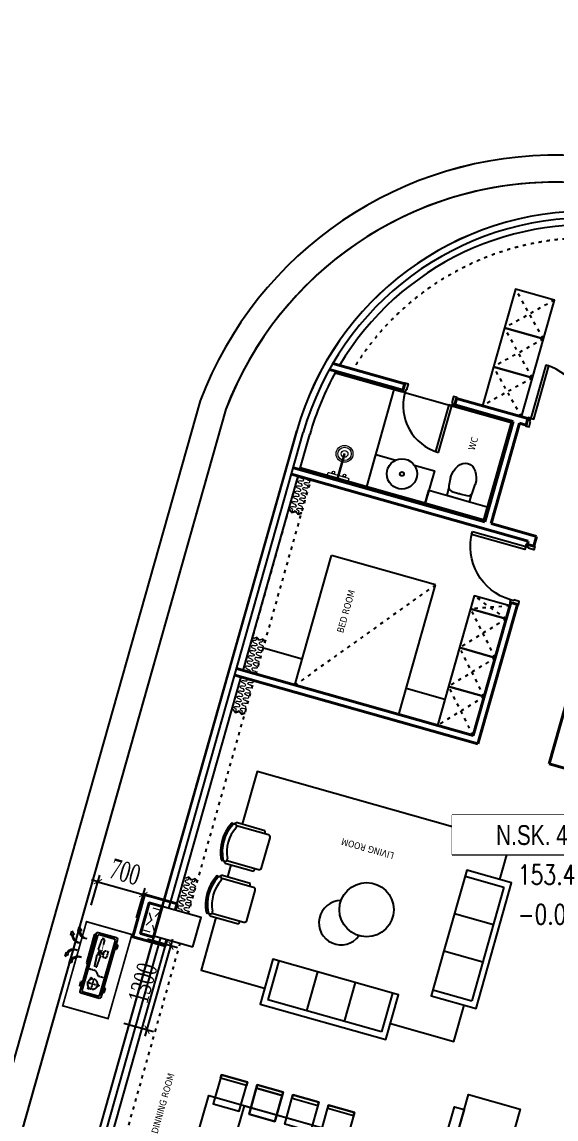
# Model space of a CAD drawing. Header units: millimetres. Extents: x -361654186 to 361255443, y -278569811 to 278836587.
# Drawn here: x -27690 to -19767, y 186046 to 202340 of the extents above; entities that cross this region are included whole.
import ezdxf
from ezdxf.enums import TextEntityAlignment as Align
from ezdxf.xclip import XClip

# ---------------------------------------------------------------- set-up
doc = ezdxf.new("R2010")
doc.units = ezdxf.units.MM
doc.header["$MEASUREMENT"] = 0
doc.header["$XCLIPFRAME"] = 0
doc.set_wipeout_variables(frame=1)
doc.linetypes.add('ACAD_ISO03W100', pattern=[30, 12, -18])
doc.linetypes.add('HIDDEN', pattern=[0.375, 0.25, -0.125])
for name, color, linetype in [('1VinaPVC-Text', 9, 'Continuous'), ('220403_HDN_Penthouse Plan$0$FURN', 8, 'Continuous'), ('A-_FURN----_E-_N', 251, 'Continuous'), ('A-_SANIEQPT_E-_N', 251, 'Continuous'), ('AC-EAD', 6, 'Continuous'), ('CCU_ De xuat MEP _ E', 2, 'Continuous'), ('IDEA - dim', 251, 'Continuous'), ('KT-Net manh', 139, 'Continuous'), ('KT-Thay', 7, 'Continuous'), ('VCC-AC-unit AC', 1, 'Continuous'), ('Xref_NT1+NT2_MBDV Cot vach_220729$0$ccu12-Thay', 7, 'Continuous')]:
    doc.layers.add(name, color=color, linetype=linetype)
for name, color, linetype, lineweight in [('A-NoiThat', 39, 'Continuous', 13), ('CIC36 net manh', 8, 'Continuous', 9), ('KT-Chuviet', 255, 'Continuous', 15), ('KT-lomo nuoc', 3, 'HIDDEN', 5), ('KT-Net cat', 1, 'Continuous', 40), ('KT-Net thay', 7, 'Continuous', 15), ('KT-Net truc', 18, 'Continuous', 15)]:
    doc.layers.add(name, color=color, linetype=linetype, lineweight=lineweight)
doc.layers.add('DO DIEN TICH SAN', color=40, linetype='Continuous', plot=False)
doc.styles.add('font unicode ccu', font='arial.ttf')
doc.styles.add('ROMANS', font='ROMANS.SHX')
doc.styles.add('Tahoma', font='tahoma.ttf')
doc.styles.add('vntimeh.shx', font='vntimeh.shx', dxfattribs={"width": 0.65})
doc.dimstyles.new('1-150-HVAC DIM', dxfattribs={"dimscale": 100, "dimtxt": 3, "dimasz": 1, "dimexe": 1, "dimexo": 0, "dimgap": 1, "dimtad": 1, "dimdec": 0, "dimrnd": 10, "dimzin": 0, "dimdsep": 46, "dimtxsty": 'vntimeh.shx', "dimblk": 'ARCHTICK', "dimcen": 0.2, "dimdle": 1, "dimclrd": 7, "dimclre": 7, "dimclrt": 150, "dimadec": 0, "dimazin": 0, "dimtm": 1e-09, "dimtfac": 1, "dimtdec": 0, "dimtix": 1, "dimtmove": 0, "dimatfit": 3, "dimfxl": 3.6, "dimfxlon": 1, "dimtzin": 0, "dimarcsym": 0})

# ---------------------------------------------------------------- blocks, each defined once
blk = doc.blocks.new('OU DHCB')
at = {"ltscale": 10}
for p, q in [((-145596.7359835756, -72628.19858895507), (-145596.7359835755, -73528.19858895507)), ((-145296.7359835756, -72608.19858895507), (-145576.7359835756, -72608.19858895507)), ((-145568.159058152, -72656.08931015906), (-145568.1590581519, -73502.79584965573)), ((-145324.4190639546, -72636.08931015906), (-145548.159058152, -72636.08931015906)), ((-145301.9190639545, -73502.79584965573), (-145301.9190639546, -72656.08931015906)), ((-145276.7359835755, -73528.19858895507), (-145276.7359835756, -72628.19858895507)), ((-145251.7359835756, -72666.54320485782), (-145276.7359835756, -72633.91402237766)), ((-145251.7359835756, -72666.54320485782), (-145251.7359835755, -73091.63776905168)), ((-145251.7359835755, -73091.63776905168), (-145276.7359835756, -73117.74108818787)), ((-145576.7359835755, -73548.19858895507), (-145296.7359835755, -73548.19858895507)), ((-145548.1590581519, -73522.79584965573), (-145324.4190639545, -73522.79584965573))]:
    blk.add_line(p, q, dxfattribs=at)
for p, q in [((-145600.3090889574, -72742.46089483847), (-145627.2724797422, -72742.46089483894)), ((-145596.7359835737, -72704.6985221715), (-145626.5373331342, -72710.6859819922)), ((-145596.7359835737, -72710.68598199266), (-145626.5373331342, -72710.6859819922)), ((-145626.5373331342, -72710.6859819922), (-145626.537333134, -72774.23580768521)), ((-145596.7359835744, -72774.23580768568), (-145626.5373331339, -72774.23580768521)), ((-145596.7359835746, -72780.22326750544), (-145626.5373331342, -72774.23580768521)), ((-145613.7907843499, -72729.27302923848), (-145613.7907843499, -72756.23642001537)), ((-145251.7359835756, -72709.72133146526), (-145246.9346340166, -72710.68598199266)), ((-145251.7359835756, -72710.68598199272), (-145246.9346340166, -72710.68598199266)), ((-145251.7359835756, -72742.46089483929), (-145246.1994874087, -72742.46089483934)), ((-145251.7359835756, -72774.23580768573), (-145246.934634017, -72774.23580768568)), ((-145251.7359835756, -72775.20045821296), (-145246.9346340166, -72774.23580768568)), ((-145246.9346340166, -72710.68598199266), (-145246.9346340169, -72774.23580768568)), ((-145600.3090889574, -73413.93628307173), (-145627.2724797422, -73413.93628307126)), ((-145596.7359835746, -73376.17391040476), (-145626.5373331342, -73382.16137022499)), ((-145596.7359835744, -73382.16137022452), (-145626.5373331339, -73382.16137022499)), ((-145626.5373331342, -73445.711195918), (-145626.537333134, -73382.16137022499)), ((-145596.7359835737, -73445.71119591754), (-145626.5373331342, -73445.711195918)), ((-145596.7359835737, -73451.6986557387), (-145626.5373331342, -73445.711195918)), ((-145613.7907843499, -73427.12414867172), (-145613.7907843499, -73400.16075789483)), ((-145276.7359835763, -73376.1739104043), (-145246.9346340166, -73382.16137022452)), ((-145276.7359835764, -73382.16137022406), (-145246.934634017, -73382.16137022452)), ((-145276.7359835771, -73445.71119591707), (-145246.9346340166, -73445.71119591754)), ((-145276.7359835771, -73451.69865573823), (-145246.9346340166, -73445.71119591754)), ((-145273.1628781935, -73413.93628307126), (-145246.1994874087, -73413.9362830708)), ((-145259.6811828009, -73427.12414867125), (-145259.6811828009, -73400.16075789437)), ((-145246.9346340166, -73445.71119591754), (-145246.9346340169, -73382.16137022452))]:
    blk.add_line(p, q)
at = {"linetype": 'HIDDEN', "ltscale": 1.5}
for p, q in [((-145413.9539361256, -72690.93626985545), (-145425.2743603915, -72850.3464246098)), ((-145391.7116543167, -72679.24295534656), (-145400.5201600925, -72679.24295534656)), ((-145366.9574540176, -72850.3464246098), (-145378.2778782834, -72690.93626985545)), ((-145413.9539361256, -73100.72940071652), (-145425.2743603915, -72941.3192459621)), ((-145411.8405843586, -72927.5993492777), (-145402.8542549818, -72927.5993492777)), ((-145402.8542549818, -72927.5993492777), (-145402.8542549818, -72902.06651731845)), ((-145402.8542549818, -72902.06651731845), (-145389.3775594272, -72902.06651731845)), ((-145389.3775594272, -72927.5993492777), (-145389.3775594272, -72902.06651731845)), ((-145389.3775594272, -72927.5993492777), (-145380.3912300507, -72927.5993492777)), ((-145366.9574540176, -72941.3192459621), (-145378.2778782834, -73100.72940071652)), ((-145424.3244128572, -73457.61947981999), (-145424.3244128572, -73284.34750655977)), ((-145372.1718516731, -73297.9798048001), (-145387.1776447338, -73289.31620613698)), ((-145384.0065475349, -73301.15090199895), (-145375.342948872, -73286.14510893813)), ((-145504.9601435018, -73370.98349318982), (-145522.2873408278, -73370.98349318982)), ((-145513.6237421648, -73362.31989452682), (-145513.6237421648, -73379.64709185276)), ((-145510.9603994874, -73370.98349318982), (-145337.6884262272, -73370.98349318982)), ((-145387.1776447338, -73452.6507802426), (-145372.1718516731, -73443.98718157967)), ((-145384.0065475349, -73440.81608438081), (-145375.342948872, -73455.82187744146))]:
    blk.add_line(p, q, dxfattribs=at)
for points in [[(-145514.0369933077, -72845.00641289927), (-145514.0369933077, -72946.6592576727), (-145460.1302110892, -72946.6592576727), (-145460.1302110892, -72845.00641289927)], [(-145438.3748983174, -72892.94521453363), (-145378.3072809206, -72892.94521453363), (-145378.3072809206, -72898.7209469756), (-145438.3748983174, -72898.7209469756)]]:
    blk.add_lwpolyline(points, close=True, dxfattribs=at)
for points in [[(-145460.1302110892, -72902.18613808436), (-145439.9151677571, -72902.18613808436), (-145439.9151677571, -72889.4795324876), (-145460.1302110892, -72889.4795324876)], [(-145411.8405843586, -72864.06632129426), (-145402.8542549818, -72864.06632129426), (-145402.8542549818, -72889.59915325334), (-145389.3775594272, -72889.59915325334), (-145389.3775594272, -72864.06632129426), (-145380.3912300507, -72864.06632129426)], [(-145568.1590581519, -73235.6644869287), (-145477.5859351165, -73235.6644869287), (-145421.9678457306, -73168.28098990311), (-145301.9190639544, -73168.28098990311)]]:
    blk.add_lwpolyline(points, dxfattribs=at)
for points in [[(-145400.506466276, -73299.01593738), (-145385.0322228624, -73286.8395249426, -0.6770329614269011), (-145371.0996937773, -73294.88347436048), (-145373.9076545681, -73314.37276847954)], [(-145498.5591177275, -73386.34032428954), (-145516.8413219319, -73379.02744260765, -0.6770329614269011), (-145516.8413219319, -73362.93954377211), (-145498.5591177275, -73355.62666209022)], [(-145373.9076545681, -73427.59421790004), (-145371.0996937773, -73447.08351201928, -0.6770329614269011), (-145385.0322228624, -73455.12746143699), (-145400.506466276, -73442.95104899965)]]:
    blk.add_lwpolyline(points, format="xyb", dxfattribs=at)
for centre in [(-145613.7907843498, -72742.46089483894), (-145613.7907843498, -73413.93628307126), (-145259.6811828011, -73413.9362830708)]:
    blk.add_circle(centre, 6.399999998510705)
blk.add_circle((-145424.3244128572, -73370.98349318982), 75.80648830138873, dxfattribs=at)
at = {"ltscale": 10}
for centre, radius, start, end in [((-145576.7359835756, -72628.19858895507), 20, 90, 180), ((-145548.159058152, -72656.08931015906), 20, 90, 180), ((-145324.0708671735, -72658.3538387804), 22.2672511938213, 5.836940991571704, 90.89598033136627), ((-145296.7359835756, -72628.19858895507), 20, 0, 90), ((-145576.7359835755, -73528.19858895507), 20, 180, 270), ((-145548.1590581519, -73502.79584965573), 20, 180, 270), ((-145324.0708671734, -73500.53132103439), 22.26725119372981, 269.1040196686337, 354.1630590084283), ((-145296.7359835755, -73528.19858895507), 20, 270, 0)]:
    blk.add_arc(centre, radius, start, end, dxfattribs=at)
at = {"linetype": 'HIDDEN', "ltscale": 1.5, "extrusion": (-3.705961975267651e-18, -2.302887044638033e-31, -1)}
for centre, major_axis, ratio, start_param, end_param in [((-145400.5201600925, -72691.94956094332), (13.47669555471336, 1.34378840757246e-09), 0.9428576571430538, 3.22142263940278, 4.712388980478704), ((-145391.7116543167, -72691.94956094332), (13.47669555471336, -1.34381379242754e-09), 0.942857657143054, 4.712388980290674, 6.203355321366594), ((-145411.8405843586, -72851.35971569768), (13.47669555469076, -1.05462899242754e-09), 0.9428576571446344, 1.570796326721111, 3.221422639214027), ((-145380.3912300507, -72940.3059548744), (13.47669555469076, -1.05462899242754e-09), 0.9428576571446344, 4.712388980310906, 6.363015292803822), ((-145400.5201600925, -73099.71610962864), (13.47669555471336, -1.34381379242754e-09), 0.942857657143054, 1.57079632670088, 3.061762667776801), ((-145391.7116543167, -73099.71610962864), (13.47669555471336, 1.34378840757246e-09), 0.9428576571430538, 0.0798299858129885, 1.57079632688891)]:
    blk.add_ellipse(centre, major_axis=major_axis, ratio=ratio, start_param=start_param, end_param=end_param, dxfattribs=at)
at = {"linetype": 'HIDDEN', "ltscale": 1.5, "extrusion": (-3.705961975267651e-18, -2.30288704463893e-31, -1)}
for centre, start_param, end_param in [((-145411.8405843586, -72940.3059548744), 3.061762667965558, 4.712388980458472), ((-145380.3912300507, -72851.35971569768), -0.0798299856242348, 1.570796326868679)]:
    blk.add_ellipse(centre, major_axis=(13.47669555469076, 1.05462300757246e-09), ratio=0.9428576571446344, start_param=start_param, end_param=end_param, dxfattribs=at)
blk = doc.blocks.new('ki hieu qt')
at = {"layer": 'AC-EAD', "color": 7}
for points in [[(-276796163327.464, 549769551681.0894), (-276796163446.0606, 549769551567.1503)], [(-276796163338.9174, 549769551517.0281), (-276796163327.464, 549769551681.0894)], [(-276796163396.6809, 549769551574.9169), (-276796163446.0606, 549769551567.1503)], [(-276796163338.9174, 549769551517.0281), (-276796163364.6031, 549769551559.9108)], [(-276796163110.5587, 549769551464.184), (-276796163229.1553, 549769551350.2449)], [(-276796163179.7757, 549769551358.0116), (-276796163229.1553, 549769551350.2449)], [(-276796163122.012, 549769551300.1228), (-276796163147.6976, 549769551343.0052)], [(-276796163122.012, 549769551300.1228), (-276796163110.5587, 549769551464.184)], [(-276796163396.6809, 549769550380.1656), (-276796163446.0606, 549769550387.9323)], [(-276796163327.464, 549769550273.9932), (-276796163446.0606, 549769550387.9323)], [(-276796163338.9174, 549769550438.0544), (-276796163364.6031, 549769550395.1718)], [(-276796163338.9174, 549769550438.0544), (-276796163327.464, 549769550273.9932)], [(-276796163179.7757, 549769550597.0709), (-276796163229.1553, 549769550604.8376)], [(-276796163110.5587, 549769550490.8986), (-276796163229.1553, 549769550604.8376)], [(-276796163122.012, 549769550654.9597), (-276796163147.6976, 549769550612.0773)], [(-276796163122.012, 549769550654.9597), (-276796163110.5587, 549769550490.8986)]]:
    blk.add_lwpolyline(points, dxfattribs=at)
for centre, radius, start, end in [((-276796163644.4366, 549769551622.9794), 286.8527087762382, 255.434448979571, 347.3073344548822), ((-276796163679.501, 549769551631.3489), 288.3951209083507, 262.614727528198, 348.7092694430371), ((-276796163427.5312, 549769551406.0741), 286.8527087762382, 255.434448979571, 347.3073344548822), ((-276796163462.5958, 549769551414.4435), 288.3951209083507, 262.614727528198, 348.7092694430371), ((-276796163427.5312, 549769550549.0084), 286.8527087762382, 12.69295835412746, 104.5668063709439), ((-276796163462.5958, 549769550540.639), 288.3951209083507, 11.29147703540943, 97.38530942130281), ((-276796163644.4366, 549769550332.1031), 286.8527087762382, 12.69295835412746, 104.5668063709439), ((-276796163679.501, 549769550323.7336), 288.3951209083507, 11.29147703540943, 97.38530942130281)]:
    blk.add_arc(centre, radius, start, end, dxfattribs=at)
blk = doc.blocks.new('DHCB.1')
at = {"xscale": -1, "rotation": 106.4733300107783}
blk.add_blockref('OU DHCB', (-194859.9671084196, -237775.7974229998), dxfattribs=at)
at = {"xscale": 0.4, "yscale": 0.4, "zscale": 0.4, "rotation": 286.4738024344239}
blk.add_blockref('ki hieu qt', (-179483459312.1194, -168534274838.7475), dxfattribs=at)
blk = doc.blocks.new('_ARCHTICK')
at = {"color": 0, "linetype": 'ByBlock', "const_width": 0.15}
blk.add_lwpolyline([(-0.5, -0.5), (0.5, 0.5)], dxfattribs=at)
blk = doc.blocks.new('*D198')
at = {"layer": 'CCU_ De xuat MEP _ E', "color": 7, "lineweight": -2, "transparency": 16777216}
for p, q in [((13289493.90966367, 1160247.733614519), (13289902.57678559, 1161689.01698316)), ((13289528.95128904, 1161691.01406283), (13289971.50513262, 1161565.53061559)), ((13289174.84218766, 1160442.14540879), (13289617.39603124, 1160316.661961549))]:
    blk.add_line(p, q, dxfattribs=at)
at = {"layer": 'Defpoints', "color": 0, "transparency": 16777216}
for p in [(13289296.28006568, 1161756.98657127), (13289875.29777532, 1161592.809625859), (13288942.1709643, 1160508.11791723)]:
    blk.add_point(p, dxfattribs=at)
at = {"layer": 'CCU_ De xuat MEP _ E', "color": 7, "lineweight": -2, "transparency": 16777216}
for p, xscale, yscale, zscale, rotation in [((13289875.29777532, 1161592.809625859), 99.99999999999999, 99.99999999999999, 99.99999999999999, 74.16963809733865), ((13289521.18867394, 1160343.940971819), 100, 100, 100, 254.1696380973387)]:
    blk.add_blockref('_ARCHTICK', p, dxfattribs=dict(at, xscale=xscale, yscale=yscale, zscale=zscale, rotation=rotation))
at = {"layer": 'CCU_ De xuat MEP _ E', "color": 150, "transparency": 16777216, "insert": (13289457.72483138, 1161036.572824514), "char_height": 300, "attachment_point": 5, "rotation": 74.16963809733865, "style": 'vntimeh.shx'}
blk.add_mtext('1300', dxfattribs=at)
blk = doc.blocks.new('*D199')
at = {"layer": 'CCU_ De xuat MEP _ E', "color": 7, "lineweight": -2, "transparency": 16777216}
for p, q in [((13288693.12804286, 1162195.459636215), (13288818.61095736, 1162638.01363066)), ((13288791.33206289, 1162541.806240525), (13288695.12467276, 1162569.085134992)), ((13288791.33206289, 1162541.806240525), (13289464.67548775, 1162350.884688645)), ((13289366.47146771, 1162004.538084335), (13289491.95438221, 1162447.09207878)), ((13289464.67548775, 1162350.884688645), (13289560.88287788, 1162323.605794177))]:
    blk.add_line(p, q, dxfattribs=at)
at = {"layer": 'Defpoints', "color": 0, "transparency": 16777216}
for p in [(13289464.67548775, 1162350.884688645), (13288622.93664082, 1161947.90812315, -0.02029593275351899), (13289296.28006568, 1161756.98657127, -0.02029593275351926)]:
    blk.add_point(p, dxfattribs=at)
at = {"layer": 'CCU_ De xuat MEP _ E', "color": 7, "lineweight": -2, "transparency": 16777216, "xscale": 100, "yscale": 100, "zscale": 100}
for p, rotation in [((13288791.33206289, 1162541.806240525), 344.1697070628724), ((13289464.67548775, 1162350.884688645), 164.1697070628724)]:
    blk.add_blockref('_ARCHTICK', p, dxfattribs=dict(at, rotation=rotation))
at = {"layer": 'CCU_ De xuat MEP _ E', "color": 150, "transparency": 16777216, "insert": (13289196.20101149, 1162686.863939922), "char_height": 300, "attachment_point": 5, "rotation": 344.16970706287236, "style": 'vntimeh.shx'}
blk.add_mtext('700', dxfattribs=at)
blk = doc.blocks.new('*U258')
for points in [[(482.6951045578201, -398.9039813853606), (464.6170375002125, -396.4493711387506), (464.3337632049024, -466.3349522090732)], [(396.7561588253833, -484.1490495130481), (464.3337632049024, -466.3349522090732), (394.4481821902239, -466.0516779393653)]]:
    blk.add_hatch(color=256).paths.add_polyline_path(points)
blk.add_line((464.3337632049024, -466.3349522090732), (416.9273155568029, -418.7598943406972))
for points in [[(482.6951045578201, -398.9039813853606), (464.6170375002125, -396.4493711387506), (464.3337632049024, -466.3349522090732)], [(396.7561588253833, -484.1490495130481), (464.3337632049024, -466.3349522090732), (394.4481821902239, -466.0516779393653)]]:
    blk.add_lwpolyline(points, close=True)
for centre in [(16.76743755071067, -17.17677016190672), (85.71403000141326, -87.65612936302188), (155.3043908096025, -157.4940017787478), (224.8947516177918, -227.3318741944736), (294.485112425981, -297.1697466101995), (364.0754732341703, -367.0076190259254)]:
    blk.add_ellipse(centre, major_axis=(34.52187991841241, 31.95056764796491), ratio=0.5238875827070036, start_param=4.731720461219403, end_param=7.873313114809197)
at = {"extrusion": (0, 0, -1)}
for centre in [(51.5728287498025, -52.1059534814385), (120.5194212005051, -122.5853126825537), (190.1097820086943, -192.4231850982796), (259.7001428168836, -262.2610575140054), (329.2905036250728, -332.0989299297313), (398.8808644332621, -401.9368023454572)]:
    blk.add_ellipse(centre, major_axis=(-32.07293168385898, -34.4082260416161), ratio=0.5238875826554585, start_param=4.731720461217387, end_param=7.87331311480718, dxfattribs=at)
blk = doc.blocks.new('d900n')
for points in [[(20, -50), (20, -40), (65, -40), (65, 0), (-65, 0), (-65, -50)], [(885, -40), (65, -40), (65, -85), (885, -85)], [(20, -850), (20, -860), (65, -860), (65, -900), (-65, -900), (-65, -850)]]:
    blk.add_lwpolyline(points, close=True)
blk.add_arc((65, -40), 820, 270, 0)
blk = doc.blocks.new('220126_HDN_HBA typical plan$0$210902_YS plan 330pm ver13$0$TOTO-WC-CW822J')
at = {"color": 0}
blk.add_lwpolyline([(-177.2072506700642, -119.1915361834399), (-175, 0), (175, 0), (177.2072506700642, -119.1915361836145)], dxfattribs=at)
blk.add_lwpolyline([(-190, -270), (-183.3947591906181, -144.5004246227618, -0.3908696114996718), (-115.4352058441145, -78.20653349565691), (-27.76706723973621, -75.77130742336158, -0.01388621073825284), (27.76706724101678, -75.77130742336158), (115.4352058439981, -78.20653349565691, -0.3908696114996718), (183.3947591905016, -144.5004246227618), (190, -270)], format="xyb", dxfattribs=at)
blk.add_ellipse((0, -270), major_axis=(0, -270), ratio=0.7037037037037037, start_param=4.71238898038469, end_param=7.853981633974483, dxfattribs=at)
blk = doc.blocks.new('A$C2A980E36')
at = {"ltscale": 0.5}
blk.add_lwpolyline([(-10, 0), (10, 0), (10, 400), (-10, 400)], close=True, dxfattribs=at)
blk.add_lwpolyline([(160, 60), (160, 30, -0.4142135623730916), (150, 20), (-150, 20, -0.4142135623730987), (-160, 30), (-160, 60.00000000000728, -0.414213562373095), (-150, 70.00000000000728), (150, 70, -0.4142135623730915)], format="xyb", close=True, dxfattribs=at)
for centre, radius in [((0, 400), 125), ((0, 400), 100), ((0, 400), 50), ((-85, 90.00000000000728), 20), ((85, 90), 20)]:
    blk.add_circle(centre, radius, dxfattribs=at)
blk = doc.blocks.new('d800')
blk.add_line((760, 70), (40, 70))
for points in [[(40, 790), (40, 70), (85, 70), (85, 790)], [(50, 25), (40, 25), (40, 70), (0, 70), (0, -70), (50, -70)], [(750, 25), (760, 25), (760, 70), (800, 70), (800, -70), (750, -70)]]:
    blk.add_lwpolyline(points, close=True)
blk.add_arc((40, 70), 720, 0, 90)
blk = doc.blocks.new('220403_HDN_Penthouse Plan$0$A$Cece1f3a0')
at = {"layer": '220403_HDN_Penthouse Plan$0$FURN'}
blk.add_circle((0, 0), 436.4401978151038, dxfattribs=at)
blk.add_arc((-338.3854285888374, -312.7837343905121, -1.718933365873774e-06), 355.9119288381189, 105.8232951692103, 339.6736847698053, dxfattribs=at)
blk = doc.blocks.new('220403_HDN_Penthouse Plan$0$CH12')
for p, q in [((-312.375, -149.2411279597436), (-312.375, -572.1779138786915)), ((-267.75, -149.2411279597436), (-267.75, -639.6303226458076)), ((267.75, -639.6303226458076), (267.75, -149.2411280118249)), ((312.375, -572.1779138786915), (312.375, -149.2411246072115)), ((-232.0500000000029, -675.3303226458047), (232.0500000000029, -675.3303226458047))]:
    blk.add_line(p, q)
for centre, radius, start, end in [((-267.75, -149.2411279597436), 44.62499999999999, 111.939144832112, 180), ((-273.6712626853696, -77.20016474780641), 13.38749999999989, 116.2505862071374, 296.2505862071374), ((-252.9468673518131, -119.2240579767858), 33.46874999998481, 116.2505888953854, 296.2505888953855), ((0, -632.1362743546706), 632.1362743546692, 63.74941379286258, 116.2505862071374), ((0, -632.1362743546706), 605.3612743546691, 63.7494137928626, 116.2505862071374), ((0, -632.1362743546706), 538.4237743546691, 63.74941109871938, 116.2505888953856), ((252.9468674045929, -119.2240580028119), 33.46875000001501, 243.7494110987195, 63.74941109871941), ((273.671262685355, -77.20016474780641), 13.38750000000007, 243.7494137928627, 63.74941379286245), ((267.75, -149.2411280118286), 44.62499999999959, 0, 68.06085506708637), ((-290.0625, -549.8654138786915), 31.55464011044969, 225, 315), ((-232.0500000000029, -639.6303226458076), 35.7, 180, 269.9999999999999), ((232.0500000000029, -639.6303226458076), 35.7, 270, 0), ((290.0625, -549.8654138786915), 31.55464011044961, 225.0000000000001, 315.0000000000002)]:
    blk.add_arc(centre, radius, start, end)
blk = doc.blocks.new('*U257')
at = {"linetype": 'Continuous'}
for points in [[(-375.0000000000002, -849.9999999962746), (374.9999999999998, -849.9999999962748), (375.0000000000002, 850.0000000037252), (-374.9999999999998, 850.0000000037254)], [(-724.9999999999999, 750.0000000037254), (-274.9999999999999, 750.0000000037253), (-274.9999999999999, 350.0000000037253), (-724.9999999999999, 350.0000000037254)], [(-724.9999999999999, 350.0000000037254), (-674.9999999999999, 350.0000000037254), (-674.9999999999999, 750.0000000037254), (-724.9999999999999, 750.0000000037254)], [(725.0000000000001, 750.0000000037252), (275.0000000000001, 750.0000000037253), (275.0000000000001, 350.0000000037252), (725.0000000000001, 350.0000000037252)], [(725.0000000000001, 350.0000000037252), (675.0000000000001, 350.0000000037252), (675.0000000000001, 750.0000000037252), (725.0000000000001, 750.0000000037252)], [(-725, 200.0000000037254), (-274.9999999999999, 200.0000000037253), (-275.0000000000001, -199.9999999962747), (-725, -199.9999999962746)], [(-725, -199.9999999962746), (-675, -199.9999999962746), (-675, 200.0000000037254), (-725, 200.0000000037254)], [(725, 200.0000000037251), (275.0000000000001, 200.0000000037252), (274.9999999999999, -199.9999999962748), (725, -199.9999999962749)], [(725, -199.9999999962749), (675, -199.9999999962748), (675, 200.0000000037252), (725, 200.0000000037251)], [(-725.0000000000001, -749.9999999962746), (-275.0000000000001, -749.9999999962747), (-275.0000000000001, -349.9999999962747), (-725.0000000000001, -349.9999999962746)], [(-725.0000000000001, -349.9999999962746), (-675.0000000000001, -349.9999999962746), (-675.0000000000001, -749.9999999962746), (-725.0000000000001, -749.9999999962746)], [(724.9999999999999, -749.9999999962748), (274.9999999999999, -749.9999999962747), (274.9999999999999, -349.9999999962748), (724.9999999999999, -349.9999999962748)], [(724.9999999999999, -349.9999999962748), (674.9999999999999, -349.9999999962748), (674.9999999999999, -749.9999999962748), (724.9999999999999, -749.9999999962748)]]:
    blk.add_lwpolyline(points, close=True, dxfattribs=at)
blk = doc.blocks.new('PH2')
at = {"color": 2, "elevation": 5.13338560420855e-10}
blk.add_lwpolyline([(-8999.999999999985, 3900.00000000064), (-8999.99999999997, 4350.000000000582), (-9599.999999999985, 4350.000000000582), (-9599.999999999985, 3900.000000000582)], close=True, dxfattribs=at)
at = {"layer": 'IDEA - dim'}
for p, q in [((-9150.00005674966, 12699.99962161281), (-9280.05048027476, 12699.99962161283)), ((-8375.006858771376, 11174.99962161249), (-8375.00685877139, 12674.99962161234)), ((-9599.999943241812, 4350.000000002095), (-9600.00730357891, 11693.79397467145)), ((-9499.999943241884, 4350.000100227335), (-9500.007303578968, 11693.79407489693)), ((-9400.006788474435, 11149.99962161234), (-9400.007303579026, 11693.79417512193)), ((-9400.003852026814, 8049.999621612427), (-9400.0066937503, 11049.99962161237)), ((-8600.000595688194, 8049.99962161266), (-8600.001641819792, 10049.99962161225)), ((-7000.001641819763, 10049.99962161246), (-8600.001641819763, 10049.99962161231)), ((-7000.00059568818, 8049.99962161234), (-7000.001641819763, 10049.99962161246)), ((-6400.000595687918, 10049.99962161231), (-6400.001641819996, 8049.999621612398)), ((-8600.000804914525, 8449.99962161234), (-9200.004252927713, 8449.99962161234)), ((-6400.000804914525, 8449.99962161231), (-7000.000804914511, 8449.999621612282)), ((-5850.000595688602, 8049.99962161234), (-6400.001641819996, 8049.999621612369)), ((-9399.999943241914, 4350.00020045269), (-9400.003751801545, 7949.99962161234)), ((-9199.99994324203, 4350.000400903198), (-9599.999943242248, 4350.000400903198)), ((-9599.99994324184, 3899.999999999098), (-9600.003867061969, 100.0001002253266)), ((-9499.999943241884, 3899.9998997738), (-9500.003867062012, 100)), ((-9399.999943241914, 3899.999799548532), (-9400.00408505206, 100))]:
    blk.add_line(p, q, dxfattribs=at)
for points, elevation in [([(-7050.007904908358, 13999.9992792393), (-6450.00685877692, 13999.99927923898), (-6450.006858770139, 14599.99927923901), (-7050.007904901024, 14599.99927924111), (-7050.007904908358, 13999.9992792393)], 5.13338560420855e-10), ([(-7050.007904915736, 13399.99927923741), (-6450.006858784269, 13399.99927923712), (-6450.006858777473, 13999.99927923718), (-7050.007904908372, 13999.9992792393), (-7050.007904915736, 13399.99927923741)], 5.13338560420855e-10), ([(-7050.00790492307, 12799.99927923555), (-6450.006858791618, 12799.99927923526), (-6450.006858784836, 13399.99927923529), (-7050.007904915721, 13399.99927923741), (-7050.00790492307, 12799.99927923555)], 5.13338560420855e-10), ([(-6575.00685880518, 11174.99962161249), (-7475.00685879837, 11174.99962161249), (-7475.006858798428, 11374.99962164296), (-6575.006858805151, 11374.99962164287)], 5.13338560420855e-10), ([(-6400.001641799623, 9849.999621612485), (-5850.000595668156, 9849.99962161231), (-5850.000595661491, 10049.99962158161), (-6400.001641792449, 10049.9996215837), (-6400.001641799623, 9849.999621612485)], 5.13338560420855e-10), ([(-6400.001641806346, 9249.999621612544), (-5850.00059567501, 9249.999621612282), (-5850.000595668127, 9849.999621612282), (-6400.001641799085, 9849.999621614203), (-6400.001641806346, 9249.999621612544)], 5.13338560420855e-10), ([(-6400.001641813215, 8649.999621612515), (-5850.000595681762, 8649.999621612194), (-5850.000595674966, 9249.999621612253), (-6400.001641805851, 9249.999621614377), (-6400.001641813215, 8649.999621612515)], 5.13338560420855e-10), ([(-6400.001641819996, 8049.999621612398), (-5850.000595688602, 8049.99962161234), (-5850.000595681733, 8649.999621612224), (-6400.001641812691, 8649.999621614232), (-6400.001641819996, 8049.999621612398)], 5.13338560420855e-10), ([(-5399.649031351772, 4852.606713081448), (-5399.648718558979, 4160.299020773033), (-4707.341026217196, 4160.299333567964), (-4707.341902042957, 6098.76087202545), (-5399.649594381932, 6098.760559233546), (-5399.649031351772, 4852.606713081448)], 5.13338560420855e-10), ([(-7117.038094817777, 4042.307188833103), (-7809.345787123588, 4042.306876042159), (-7809.345474330403, 3349.99918370106), (-5870.883935871825, 3350.000059523736), (-5870.884248664981, 4042.307751865039), (-7117.038094817777, 4042.307188833103)], 5.13338560420855e-10), ([(-4470.004199435833, 2219.039822719409), (-4620.004199432398, 2219.040871446457), (-4620.001053255255, 2669.040871434059), (-4470.001053258515, 2669.039822709019)], -3.254919859151976e-07)]:
    blk.add_lwpolyline(points, close=True, dxfattribs=dict(at, elevation=elevation))
at = {"layer": 'IDEA - dim', "elevation": 5.13338560420855e-10}
for points in [[(-7450.006858784793, 12674.9996216124), (-6575.006858784807, 12674.99962161222), (-6575.006858784836, 11174.99962161231), (-9400.006812155465, 11174.99962161234)], [(-9286.017900038947, 12674.99962161222), (-8250.006858784793, 12674.99962161225)], [(-7783.585502532194, 11674.99962164299), (-7475.006858788271, 11674.9996216429), (-7475.006858788242, 11174.99962161228), (-8375.006858788227, 11174.99962161217), (-8375.0068587883, 11674.99962164272), (-8066.428215044594, 11674.99962164275)], [(-4890.361706867683, 6098.760789279797), (-4890.361961132192, 6661.846209813986), (-8789.870440028855, 6661.844448469667), (-8789.870072688878, 5848.34258546817)], [(-5399.649552650648, 6006.452866925887), (-4799.649552617106, 6006.453138014826)], [(-4799.649552617106, 6006.453138014826), (-4799.648760204276, 4252.606984170299)], [(-5399.649291989452, 5429.529790004133), (-4799.649291956404, 5429.530061091325)], [(-8789.869788493714, 5223.592585468345), (-8789.869705219273, 5035.463933109917)], [(-5399.649031328721, 4852.606713080691), (-4799.649031293418, 4852.606984169019)], [(-8789.869423520751, 4410.713933110965), (-8789.869056538213, 3598.004073048243), (-7809.345586383948, 3598.004515987355)], [(-5399.648760239448, 4252.606713082409), (-4799.648760206575, 4252.606984169019)], [(-5870.884047923362, 3598.005391378858), (-4890.360577641637, 3598.005834392388), (-4890.360831547674, 4160.299250820244)], [(-7717.038094816307, 4042.306917724229), (-7717.037823727311, 3442.30691769073)], [(-7117.038094816686, 4042.307188809616), (-7117.037823729494, 3442.307188776584)], [(-6540.115017894437, 4042.307449472515), (-6540.114746806808, 3442.307449440967)], [(-5963.191940972654, 4042.307710133784), (-5963.191669883658, 3442.307710100227)], [(-5963.191669883658, 3442.307710100227), (-7717.03782372651, 3442.306917686656)]]:
    blk.add_lwpolyline(points, dxfattribs=at)
at = {"layer": 'IDEA - dim'}
blk.add_lwpolyline([(-4470.001053258529, 100), (-4470.001053258529, 2900.000000000058), (-3670.001053258529, 2900.000000000058), (-3670.001053258529, 100.0000000000291)], dxfattribs=at)
for radius in [224.9999999999998, 29.99999999999998]:
    blk.add_circle((-7925.006858788402, 11499.99962165809), radius, dxfattribs=at)
for radius, start, end in [(4479.999999999994, 29.39066934195235, 180.0000574246153), (4379.999999999994, 29.39066934195235, 180.0000574246153), (4279.999999999994, 29.39066934195235, 165.0214023201012), (4279.999999999994, 166.4028522068004, 180.0000574246153)]:
    blk.add_arc((-5120.007303581151, 11693.79846476341), radius, start, end, dxfattribs=at)
at = {"layer": 'KT-Net cat'}
for p, q in [((-8250.006858784836, 12799.99962161246), (-9358.016152154509, 12799.99962161225)), ((-8250.006858784778, 12699.99962161231), (-8250.006858784836, 12799.99962161246)), ((-7450.006858784807, 12699.99962161228), (-7450.006858784807, 12799.99962161228)), ((-6350.006858784851, 12799.99962161228), (-7450.006858784807, 12799.99962161225)), ((-6350.006858784865, 12699.9996216115), (-6350.006858784851, 12799.99962161228)), ((-8250.006858784749, 12699.99962161237), (-9382.865409588892, 12699.99962161234)), ((-8250.006858784749, 12699.99962161237), (-8250.006858784793, 12674.99962161225)), ((-7450.006858784778, 12699.99962161231), (-7450.006858784793, 12674.9996216124)), ((-6550.006858784807, 12699.99962161234), (-7450.006858784807, 12699.9996216124)), ((-6550.006858784705, 11149.99962161222), (-6550.006858784807, 12699.99962161222)), ((-6450.006858784764, 11149.99962161228), (-6450.006858784836, 12699.99962161153)), ((-6350.006858784895, 12699.99962161167), (-6450.006858784836, 12699.99962161153)), ((-6550.006858784691, 11149.99962161237), (-9500.00675855951, 11149.99962161231)), ((-5750.002217192072, 11149.99962161237), (-6450.00685878472, 11149.99962161231)), ((-5750.002138732249, 10999.99962161246), (-5750.002217192072, 11149.99962161237)), ((-5850.002164885504, 11049.99962161243), (-9500.006658334256, 11049.99962161254)), ((-5850.002138732234, 10999.99962161234), (-5850.002164885504, 11049.99962161243)), ((-5750.002112578892, 10999.99962161243), (-5850.00213873219, 10999.99962161237)), ((-5750.002138732263, 10099.99962161234), (-5850.001667973003, 10099.99962161249)), ((-5850.000595688165, 8049.99962161234), (-5850.001667973003, 10099.99962161249)), ((-5750.002138732263, 10099.99962161234), (-5750.002138732307, 7949.999621612398)), ((-4650.000543381684, 7949.999621612107), (-4650.001171060605, 9149.999621612427)), ((-5850.000595688165, 8049.99962161234), (-9500.003651576219, 8049.999621612311)), ((-5750.002138732307, 7949.999621612398), (-9500.00355135098, 7949.999621612398))]:
    blk.add_line(p, q, dxfattribs=at)
at = {"layer": 'KT-Net cat', "elevation": 5.13338560420855e-10}
blk.add_lwpolyline([(-4650.00054338167, 7949.999621612165), (-1970.001053258529, 7949.999621612311)], dxfattribs=at)
at = {"layer": 'KT-Net manh', "linetype": 'ACAD_ISO03W100', "ltscale": 4}
for p, q in [((-6450.006858776876, 13999.99927923907), (-7050.007904901038, 14599.99927924111)), ((-6450.00685877011, 14599.99927923895), (-7050.007904908402, 13999.99927923913)), ((-6450.00685878424, 13399.99927923727), (-7050.007904908387, 13999.9992792393)), ((-6450.006858777459, 13999.99927923718), (-7050.007904915765, 13399.99927923727)), ((-6450.006858791588, 12799.99927923537), (-7050.007904915736, 13399.99927923741)), ((-6450.006858784807, 13399.99927923526), (-7050.007904923099, 12799.99927923537)), ((-5850.000595668185, 9849.999621612224), (-6400.001641792478, 10049.99962158356)), ((-5850.000595661433, 10049.99962158166), (-6400.001641799667, 9849.999621612398)), ((-5850.00059567501, 9249.999621612282), (-6400.001641799085, 9849.999621614203)), ((-5850.000595668113, 9849.999621612253), (-6400.001641806433, 9249.999621612369)), ((-5850.000595681733, 8649.99962161234), (-6400.001641805866, 9249.999621614377)), ((-5850.000595674937, 9249.999621612224), (-6400.001641813244, 8649.999621612398)), ((-5850.000595688602, 8049.99962161234), (-6400.001641812749, 8649.999621614174)), ((-5850.000595681762, 8649.999621612194), (-6400.001641820054, 8049.999621612573)), ((-9199.99994324203, 4350.000400903198), (-9200.003751801662, 7949.999822062877)), ((-9199.99994324203, 3899.999599097995), (-9200.004085051958, 100.0000000000582))]:
    blk.add_line(p, q, dxfattribs=at)
at = {"layer": 'KT-Net manh', "linetype": 'ACAD_ISO03W100', "ltscale": 4, "elevation": 5.13338560420855e-10}
blk.add_lwpolyline([(-9400.006858783425, 11034.99965459204), (-9400.006858514986, 8049.999621608964), (-9200.006858514957, 8049.999621615774), (-9200.006858783367, 11034.99965459877)], close=True, dxfattribs=at)
blk.add_lwpolyline([(-7000.001641819763, 10049.99962161246), (-8600.000595688252, 8049.999621612456)], dxfattribs=at)
at = {"layer": 'KT-Net manh', "linetype": 'ACAD_ISO03W100', "ltscale": 4}
blk.add_arc((-5120.007303581151, 11693.79846476341), 4079.999999999998, 29.39066934195235, 164.2686153571429, dxfattribs=at)
at = {"layer": 'A-_FURN----_E-_N', "linetype": 'Continuous', "rotation": 179.9999999999996}
blk.add_blockref('d800', (-7450.006858784749, 12744.99962161228), dxfattribs=at)
at = {"layer": 'A-_FURN----_E-_N', "linetype": 'Continuous', "xscale": -1, "rotation": 269.9978847988409}
for p in [(-7323.371732448999, 1459.967588840955), (-6773.371732823798, 1459.94728436743)]:
    blk.add_blockref('*U257', p, dxfattribs=at)
at = {"layer": 'A-_SANIEQPT_E-_N', "xscale": -1, "rotation": 179.9999999999999}
blk.add_blockref('220126_HDN_HBA typical plan$0$210902_YS plan 330pm ver13$0$TOTO-WC-CW822J', (-7025.006858798282, 11374.99962162762), dxfattribs=at)
at = {"layer": 'A-NoiThat'}
blk.add_blockref('A$C2A980E36', (-8825.006858770721, 11154.99962161237), dxfattribs=at)
at = {"layer": 'CIC36 net manh', "color": 8}
for p, xscale, yscale, zscale, rotation in [((-9338.670199942106, 11034.25366957232), 0.8100000000112608, 0.8100000000112608, 0.8100000000112608, 315.123201205907), ((-9243.716573455182, 11034.47138390754), 0.8100000000112608, 0.8100000000112608, 0.8100000000112608, 315.123201205907), ((-9338.670199942033, 8050.745606642158), -0.8100000000112604, 0.8100000000112607, 0.8100000000112603, 224.8767987940947), ((-9243.716573455153, 8050.527892306971), -0.8100000000112604, 0.8100000000112607, 0.8100000000112603, 224.8767987940947), ((-9338.67019994215, 7949.253636587993), 0.8100000000112598, 0.8100000000112598, 0.8100000000112598, 315.1232012059104), ((-9243.71657345521, 7949.47135092321), 0.8100000000112598, 0.8100000000112598, 0.8100000000112598, 315.1232012059104), ((-9338.67019994228, 4350.746586377965), -0.8100000000112602, 0.8100000000112615, 0.8100000000112602, 224.876798794086), ((-9243.716573455356, 4350.528872042807), -0.8100000000112602, 0.8100000000112615, 0.8100000000112602, 224.876798794086)]:
    blk.add_blockref('*U258', p, dxfattribs=dict(at, xscale=xscale, yscale=yscale, zscale=zscale, rotation=rotation))
at = {"layer": 'IDEA - dim', "extrusion": (0, 0, -1), "xscale": -1, "zscale": -1, "rotation": 270}
blk.add_blockref('d900n', (6350.006858784865, 12749.99962161187), dxfattribs=at)
at = {"layer": 'IDEA - dim', "extrusion": (0, 0, -1), "zscale": -0.9999999999999996}
blk.add_blockref('d900n', (5800.002125655519, 10999.99962161254), dxfattribs=at)
at = {"layer": 'IDEA - dim', "extrusion": (-2.652767825683411e-20, -9.900828359540703e-20, -1), "xscale": -1, "zscale": -1, "rotation": 269.9999741278374}
for p in [(9012.875576541323, 5535.967484767927), (9012.875209482067, 4723.088832409499)]:
    blk.add_blockref('220403_HDN_Penthouse Plan$0$CH12', p, dxfattribs=at)
at = {"layer": 'IDEA - dim', "extrusion": (-2.646931165255807e-20, -9.990498784156381e-20, -1), "xscale": -0.9230769230769261, "yscale": 0.9230769230769261, "zscale": -0.9230769230769261, "rotation": 359.9999741278374}
blk.add_blockref('220403_HDN_Penthouse Plan$0$A$Cece1f3a0', (6669.684559678572, 5129.529216266645), dxfattribs=at)
at = {"layer": '1VinaPVC-Text', "style": 'Tahoma'}
for s, rotation, p in [('WC', 90.00211520086368, (-6981.345501676042, 12121.97700890998, -3.249515726013878e-07)), ('BED ROOM', 90.00211520086368, (-8120.216821838592, 8983.822131843684, -3.254770611869218e-07)), ('LIVING ROOM', 180.0021152025312, (-6500.209233473943, 6056.65471993768)), ('DINNING ROOM', 90.00211520086368, (-8747.323447516275, 1078.296809583815, -3.249576476139376e-07))]:
    blk.add_text(s, height=99.9999999999984, rotation=rotation, dxfattribs=at).set_placement(p)
blk = doc.blocks.new('TAG CAO DO SAN')
at = {"layer": 'KT-Net thay', "flags": 128}
blk.add_lwpolyline([(1526701.778855525, -266095.2298759429), (1526701.778855525, -266566.6584041911), (1527644.63591202, -266566.6584041911), (1527644.63591202, -266095.2298759429)], close=True, dxfattribs=at)
blk.add_wipeout([(1526701.778855525, -266095.2298759429), (1527644.6359120198, -266095.2298759429), (1527644.6359120198, -266566.65840419114), (1526701.778855525, -266566.65840419114)]).dxf.layer = 'KT-Net thay'
for points in [[(1526701.778855525, -266330.9441400666), (1527644.63591202, -266330.9441400666)], [(1526701.778855525, -266566.6584041911), (1527644.63591202, -266566.6584041911)]]:
    blk.add_lwpolyline(points, dxfattribs=at)
at = {"layer": 'KT-Chuviet', "color": 31, "style": 'ROMANS', "width": 0.75}
blk.add_text('DTTT:', height=117.8571320618522, dxfattribs=at).set_placement((1526748.92170835, -266507.8139601254))
at = {"layer": 'KT-Chuviet', "color": 31, "style": 'font unicode ccu', "width": 0.75}
blk.add_attdef('TÊNPHÒNG', text='', height=117.85713, dxfattribs=at).set_placement((1527175.308820772, -266213.4467624734), align=Align.MIDDLE_CENTER)
at = {"layer": 'KT-Chuviet', "color": 31, "ltscale": 15, "style": 'ROMANS', "width": 0.75, "flags": 8}
blk.add_attdef('CAO-DO', (1527091.943339912, -266507.7298381611), '', height=117.8571320618522, dxfattribs=at)
blk = doc.blocks.new('*U276')
at = {"layer": 'KT-lomo nuoc', "ltscale": 500}
for p, q in [((-335.8533983258527, 222.9312664011882), (0, -0.009297052340116352)), ((-178.7075407678832, -89.80692994260805), (-157.1458575579694, 312.7288992914555))]:
    blk.add_line(p, q, dxfattribs=at)
blk.add_lwpolyline([(-178.7075407678832, -89.80692994260805), (-335.8533983258527, 222.9312664011882), (-157.1458575579694, 312.7288992914555), (0, -0.009297052340116352)], close=True, dxfattribs=at)
blk = doc.blocks.new('CTN TB 38')
at = {"layer": 'KT-Net cat', "elevation": 4.124742557018034e-09}
for points in [[(-21013.26954178879, -3388.680391252099), (-20986.32564618277, -3293.327935056586), (-21467.10540905148, -3156.116551388259), (-21643.98403255255, -3781.986279302771), (-21162.83267121277, -3917.973473913269), (-21135.63526277183, -3821.723788080912)], [(-21333.59057374622, -3786.509692745603), (-21205.84811636014, -3334.733237069711), (-21398.11326699717, -3279.702300586592), (-21525.97783877681, -3732.134783887828), (-21333.5165372861, -3786.530621342448)]]:
    blk.add_lwpolyline(points, dxfattribs=at)
at = {"layer": 'KT-lomo nuoc', "linetype": 'HIDDEN', "xscale": -0.9999999999999997, "rotation": 10.8976534755902}
blk.add_blockref('*U276', (-21509.66199099283, -3674.387888292578, -4.87265307889438e-08), dxfattribs=at)
blk = doc.blocks.new('DAN NONG ST')
at = {"layer": 'CCU_ De xuat MEP _ E', "color": 1, "const_width": 26, "elevation": -0.0202959496903839}
blk.add_lwpolyline([(13288622.94042332, 1161947.90705065), (13289296.39215427, 1161756.954789377), (13288942.35098083, 1160508.066876563), (13288269.72897632, 1160698.777564176), (13288622.94042332, 1161947.90705065)], dxfattribs=at)
at = {"layer": 'VCC-AC-unit AC', "rotation": 237.6973180325542}
blk.add_blockref('DHCB.1', (13265661.90984963, 979509.3191263573, -0.02029596631498931), dxfattribs=at)
at = {"layer": 'CCU_ De xuat MEP _ E'}
for p1, distance, picture, middle in [((13288622.93664082, 1161947.90812315, -0.02029594969038367), 617.3102882629784, '*D199', (13289196.20101149, 1162686.863939922, -1.693686468851041e-08)), ((13288942.1709643, 1160508.117917229, -0.02029594969097054), -601.8434825452481, '*D198', (13289457.72483138, 1161036.572824514, -0.02029595059596712))]:
    dim = blk.add_aligned_dim(p1=p1, p2=(13289296.28006568, 1161756.98657127, -0.02029594969038395), distance=distance, dimstyle='1-150-HVAC DIM', dxfattribs=at)
    dim.commit()
    dim.dimension.update_dxf_attribs({"geometry": picture, "text_midpoint": middle})

msp = doc.modelspace()

# ---------------------------------------------------------------- linework, layer by layer
at = {"layer": 'Xref_NT1+NT2_MBDV Cot vach_220729$0$ccu12-Thay'}
for p, q in [((-24665.6804677761, 196587.5626804842, 5.428343357267611e-05), (-37813.76267517322, 150064.03791767, 5.460891948357875e-05)), ((-24665.41173735179, 196587.4578749885, 5.428318132825376e-05), (-37813.49394474889, 150063.9331121744, 5.46086672391564e-05))]:
    msp.add_line(p, q, dxfattribs=at)
for points, elevation in [([(-14428.70038655541, 196512.0241929887, 0.7058786446619876), (-25045.89393893472, 196713.0124990729)], 5.428343357267611e-05), ([(-23100.02829519135, 126370.7167380979), (-10032.52987381758, 172615.6602734693, 0.02468762443620558), (-9740.455899076187, 173892.0896782248, 0.08689377473881693), (-9738.676791367703, 174618.9343626413), (-10229.03572859208, 176619.9826937025), (-14947.13125847781, 196104.559883437, 0.7715449943642202), (-23612.44082702056, 196268.5981386386), (-37446.73838684766, 147316.9506703455)], 5.46086672391564e-05), ([(-25045.89393845, 196713.0125003598), (-38201.12708525396, 150164.1846628209, 0.2111738476828163), (-38128.89221703995, 149725.6258419696, -0.1470454784877201), (-37997.3509392674, 149409.5424497817), (-38504.21376651214, 147615.7918162009)], 5.428343357267611e-05), ([(-25045.62520802568, 196712.9076948642), (-38200.8583548296, 150164.0798573253, 0.2111738476828163), (-38128.6234866156, 149725.521036474, -0.1470454784877201), (-37997.08220884309, 149409.4376442861), (-38503.94503608777, 147615.6870107053)], 5.428318132825376e-05)]:
    msp.add_lwpolyline(points, format="xyb", dxfattribs=dict(at, elevation=elevation))
for centre, radius, start, end in [((-19772.74382640736, 194725.7502852372, 5.428318132825376e-05), 5634.897748425943, 18.48059203669952, 159.3503966711048), ((-19772.74382640899, 194725.750285235, 5.428318132825376e-05), 5634.89774842823, 18.48059203669952, 159.3503966711048), ((-19773.01255683164, 194725.8550907328, 5.428343357267611e-05), 5234.897748425949, 18.66329403615626, 159.1676946510392), ((-19772.74382640736, 194725.7502852372, 5.428318132825376e-05), 5234.89774842595, 18.66329403435999, 159.1676946500864)]:
    msp.add_arc(centre, radius, start, end, dxfattribs=at)

# ---------------------------------------------------------------- block references
at = {"layer": 'CCU_ De xuat MEP _ E', "extrusion": (7.523163845262425e-37, 3.294527862871436e-06, 0.999999999994573)}
msp.add_blockref('DAN NONG ST', (-13315355.71899644, -972970.3252478114, 0.3799779835336086), dxfattribs=at)
at = {"layer": 'KT-Thay', "rotation": 344.2212255667963}
msp.add_blockref('PH2', (-17554.08653353463, 182405.5076252472, 5.460788673144533e-05), dxfattribs=at)

# ---------------------------------------------------------------- next in the draw order: block references
at = {"layer": 'KT-Net truc'}
ref = msp.add_blockref('TAG CAO DO SAN', (-3838063.332476172, 855797.7757793484, 5.460840007000576e-05), dxfattribs=dict(at, xscale=2.5, yscale=2.5, zscale=2.5))
XClip(ref).set_block_clipping_path([(1526674.1636322693, -266330.944140067), (1527644.6359120195, -266095.2298759429)])
ref.add_attrib('CAO-DO', '153.4', (-20333.47412639214, 189528.4511839459, 5.460840007000576e-05), dxfattribs={"layer": 'KT-Chuviet', "color": 31, "ltscale": 15, "height": 294.6428301546305, "style": 'ROMANS', "width": 0.7500000000000001})
ref.add_attrib('CAO-DO', '-0.030', (-20333.47412639214, 188939.1655236366, 5.460840007000576e-05), dxfattribs={"layer": 'KT-Chuviet', "color": 31, "ltscale": 15, "height": 294.6428301546305, "style": 'ROMANS', "width": 0.7500000000000001})
ref.add_attrib('TÊNPHÒNG', 'N.SK. 4', dxfattribs={"layer": 'KT-Chuviet', "color": 31, "height": 294.642825, "style": 'font unicode ccu', "width": 0.7500000000000001}).set_placement((-20125.06042424098, 190264.1588731651, 5.460840007000576e-05), align=Align.MIDDLE_CENTER)

# ---------------------------------------------------------------- next in the draw order: linework, layer by layer
at = {"layer": 'DO DIEN TICH SAN', "elevation": 5.460855537377237e-05}
msp.add_lwpolyline([(-22041.64681762343, 126070.9646585621), (-9402.900884098071, 170798.6250598533, 0.05987960085944487), (-9182.203306960695, 172203.9186922294), (-10077.39326180254, 172456.8737357993), (-9998.534645638098, 172735.9487842619, 0.02171497790618932), (-9740.457064945393, 173892.0901609297, 0.08709503606222531), (-9738.677957236894, 174618.934845346), (-11768.83300872196, 182978.9634163628), (-14571.77659833804, 194554.4528590071), (-14947.68857389856, 196106.8549561951), (-15060.30564492422, 196493.9570175228), (-14871.51361248989, 196564.7957577736, 0.6911473423354229), (-24665.40275380035, 196587.4525106557), (-37811.65850895294, 150070.390515178, 0.1897823888819468)], format="xyb", dxfattribs=at)

# ---------------------------------------------------------------- next in the draw order: block references
msp.add_blockref('CTN TB 38', (-4403.708835764493, 192535.6595600179, 5.460892335912548e-05))

doc.saveas('drawing.dxf')
